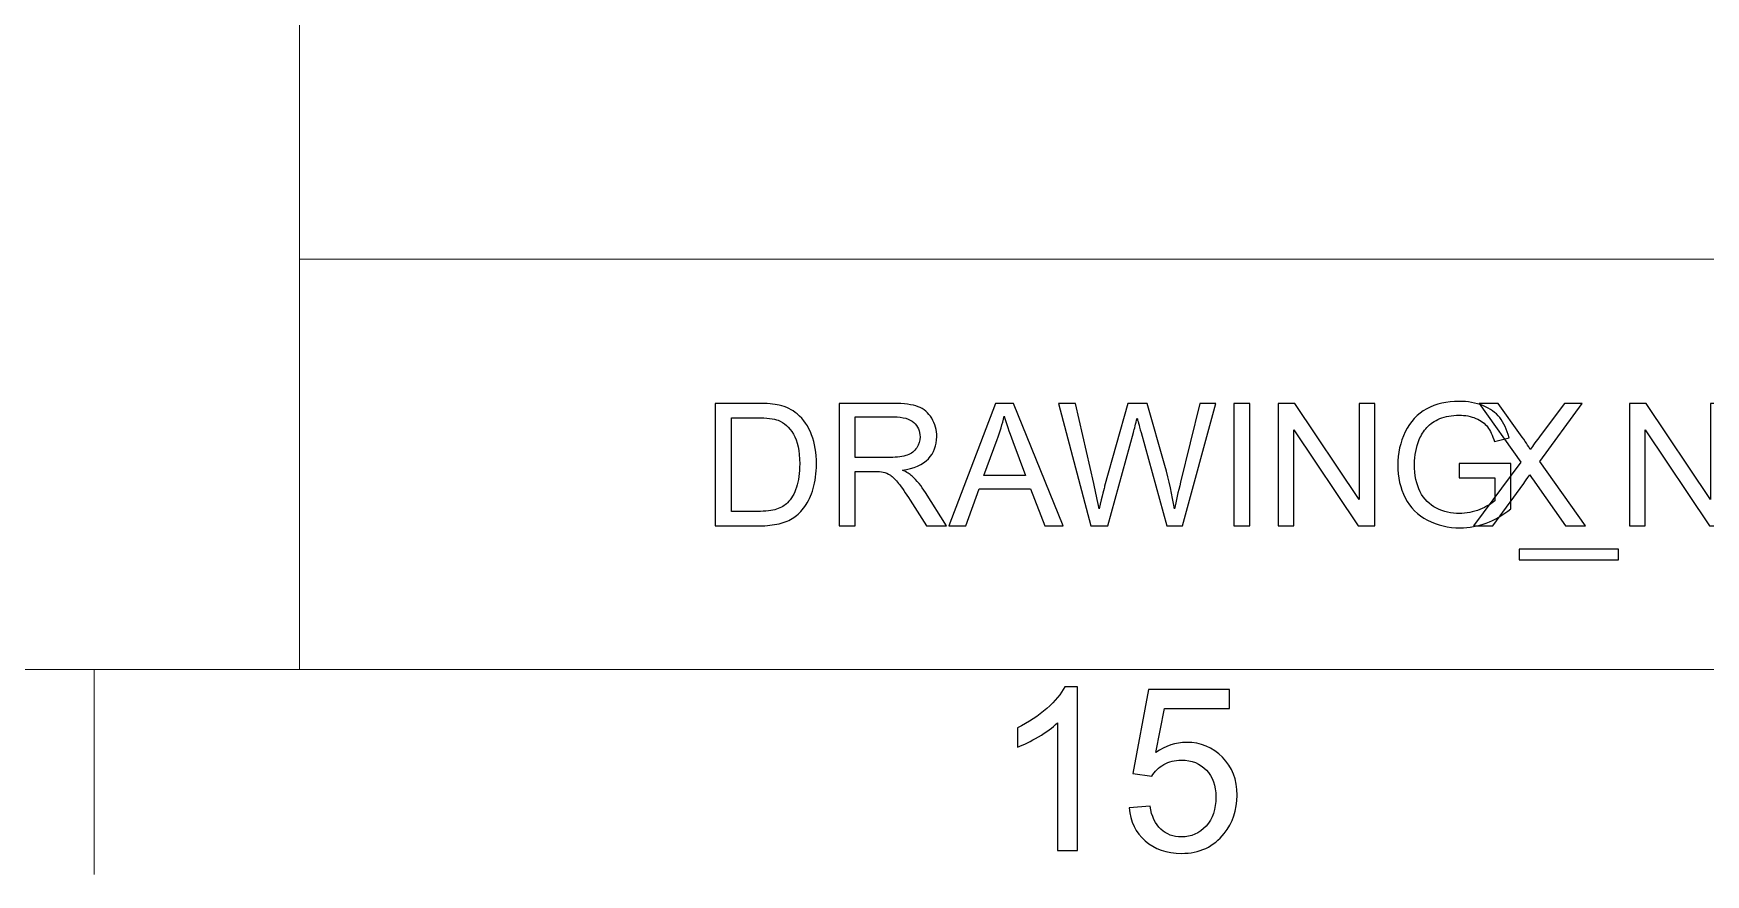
# Model space of a CAD drawing. Header units: centimetres. Extents: x -52 to 52, y -48 to 48.
# Drawn here: x 19.814 to 23.891, y -46.705 to -44.655 of the extents above; entities that cross this region are included whole.
import ezdxf

# ---------------------------------------------------------------- set-up
doc = ezdxf.new("R2010")
doc.units = ezdxf.units.CM
doc.header["$MEASUREMENT"] = 0
doc.layers.add('Title Block', color=7, linetype='Continuous')

msp = doc.modelspace()

# ---------------------------------------------------------------- linework, layer by layer
at = {"layer": 'Title Block', "lineweight": 9}
for points in [[(20.46203, -46.2054), (20.46203, -46.2054), (20.46203, -44.2054), (20.46203, -44.2054)], [(20.46203, -45.2054), (20.46203, -45.2054), (29.96203, -45.2054), (29.96203, -45.2054)], [(-50.03797, -46.2054), (-50.03797, -46.2054), (29.96203, -46.2054), (29.96203, -46.2054)], [(19.96203, -46.7054), (19.96203, -46.7054), (19.96203, -46.2054), (19.96203, -46.2054)]]:
    msp.add_open_spline(points, degree=3, dxfattribs=at)
at = {"layer": 'Title Block'}
for points, knots in [([(21.47626, -45.8554), (21.47626, -45.8554), (21.47626, -45.55706), (21.47626, -45.55706), (21.47626, -45.55706), (21.57904, -45.55706), (21.57904, -45.55706), (21.60224, -45.55706), (21.61995, -45.55845), (21.63217, -45.5613), (21.64925, -45.56526), (21.66383, -45.57241), (21.67592, -45.58269), (21.69168, -45.59602), (21.70342, -45.61297), (21.7112, -45.63366), (21.71904, -45.65436), (21.72293, -45.67804), (21.72293, -45.70463), (21.72293, -45.72727), (21.72029, -45.74734), (21.71502, -45.76484), (21.70974, -45.78234), (21.70293, -45.79686), (21.69467, -45.80832), (21.68633, -45.81977), (21.67731, -45.8288), (21.66745, -45.83533), (21.65765, -45.84193), (21.64578, -45.84693), (21.63189, -45.85033), (21.61793, -45.85373), (21.60196, -45.8554), (21.5839, -45.8554), (21.5839, -45.8554), (21.47626, -45.8554), (21.47626, -45.8554)], [0, 0, 0, 0, 0.0833333, 0.0833333, 0.0833333, 0.1666667, 0.1666667, 0.1666667, 0.25, 0.25, 0.25, 0.3333333, 0.3333333, 0.3333333, 0.4166667, 0.4166667, 0.4166667, 0.5, 0.5, 0.5, 0.5833333, 0.5833333, 0.5833333, 0.6666667, 0.6666667, 0.6666667, 0.75, 0.75, 0.75, 0.8333333, 0.8333333, 0.8333333, 0.9166667, 0.9166667, 0.9166667, 1, 1, 1, 1]), ([(21.77801, -45.8554), (21.77801, -45.8554), (21.77801, -45.55706), (21.77801, -45.55706), (21.77801, -45.55706), (21.91023, -45.55706), (21.91023, -45.55706), (21.93683, -45.55706), (21.95704, -45.55977), (21.97086, -45.56512), (21.98468, -45.57047), (21.99572, -45.57991), (22.00398, -45.59345), (22.01224, -45.607), (22.01634, -45.622), (22.01634, -45.63838), (22.01634, -45.65957), (22.00947, -45.67741), (21.99579, -45.69193), (21.98211, -45.70644), (21.96099, -45.71561), (21.93238, -45.71957), (21.94287, -45.72457), (21.95079, -45.72957), (21.9562, -45.73443), (21.96773, -45.74498), (21.97863, -45.75825), (21.98884, -45.77415), (21.98884, -45.77415), (22.04044, -45.8554), (22.04044, -45.8554), (22.04044, -45.8554), (21.99113, -45.8554), (21.99113, -45.8554), (21.99113, -45.8554), (21.95169, -45.79332), (21.95169, -45.79332), (21.94023, -45.77533), (21.93072, -45.76165), (21.92329, -45.75214), (21.91579, -45.74262), (21.90912, -45.73602), (21.90322, -45.7322), (21.89738, -45.72845), (21.89134, -45.72582), (21.88523, -45.72429), (21.88079, -45.72339), (21.87349, -45.7229), (21.86329, -45.7229), (21.86329, -45.7229), (21.81759, -45.7229), (21.81759, -45.7229), (21.81759, -45.7229), (21.81759, -45.8554), (21.81759, -45.8554), (21.81759, -45.8554), (21.77801, -45.8554), (21.77801, -45.8554)], [0, 0, 0, 0, 0.0526316, 0.0526316, 0.0526316, 0.1052632, 0.1052632, 0.1052632, 0.1578947, 0.1578947, 0.1578947, 0.2105263, 0.2105263, 0.2105263, 0.2631579, 0.2631579, 0.2631579, 0.3157895, 0.3157895, 0.3157895, 0.3684211, 0.3684211, 0.3684211, 0.4210526, 0.4210526, 0.4210526, 0.4736842, 0.4736842, 0.4736842, 0.5263158, 0.5263158, 0.5263158, 0.5789474, 0.5789474, 0.5789474, 0.6315789, 0.6315789, 0.6315789, 0.6842105, 0.6842105, 0.6842105, 0.7368421, 0.7368421, 0.7368421, 0.7894737, 0.7894737, 0.7894737, 0.8421053, 0.8421053, 0.8421053, 0.8947368, 0.8947368, 0.8947368, 0.9473684, 0.9473684, 0.9473684, 1, 1, 1, 1]), ([(22.04537, -45.8554), (22.04537, -45.8554), (22.15982, -45.55706), (22.15982, -45.55706), (22.15982, -45.55706), (22.20322, -45.55706), (22.20322, -45.55706), (22.20322, -45.55706), (22.32468, -45.8554), (22.32468, -45.8554), (22.32468, -45.8554), (22.27975, -45.8554), (22.27975, -45.8554), (22.27975, -45.8554), (22.24524, -45.76498), (22.24524, -45.76498), (22.24524, -45.76498), (22.11961, -45.76498), (22.11961, -45.76498), (22.11961, -45.76498), (22.08725, -45.8554), (22.08725, -45.8554), (22.08725, -45.8554), (22.04537, -45.8554), (22.04537, -45.8554)], [0, 0, 0, 0, 0.125, 0.125, 0.125, 0.25, 0.25, 0.25, 0.375, 0.375, 0.375, 0.5, 0.5, 0.5, 0.625, 0.625, 0.625, 0.75, 0.75, 0.75, 0.875, 0.875, 0.875, 1, 1, 1, 1]), ([(22.39197, -45.8554), (22.39197, -45.8554), (22.31343, -45.55706), (22.31343, -45.55706), (22.31343, -45.55706), (22.3544, -45.55706), (22.3544, -45.55706), (22.3544, -45.55706), (22.39913, -45.75269), (22.39913, -45.75269), (22.40399, -45.77318), (22.40829, -45.79352), (22.41197, -45.81366), (22.41982, -45.78186), (22.4244, -45.76352), (22.42572, -45.75866), (22.42572, -45.75866), (22.48211, -45.55706), (22.48211, -45.55706), (22.48211, -45.55706), (22.52968, -45.55706), (22.52968, -45.55706), (22.52968, -45.55706), (22.57246, -45.70811), (22.57246, -45.70811), (22.58295, -45.74561), (22.59072, -45.78082), (22.59572, -45.81366), (22.59968, -45.79484), (22.60475, -45.77325), (22.61093, -45.74887), (22.61093, -45.74887), (22.65753, -45.55706), (22.65753, -45.55706), (22.65753, -45.55706), (22.69718, -45.55706), (22.69718, -45.55706), (22.69718, -45.55706), (22.61552, -45.8554), (22.61552, -45.8554), (22.61552, -45.8554), (22.57711, -45.8554), (22.57711, -45.8554), (22.57711, -45.8554), (22.51454, -45.62811), (22.51454, -45.62811), (22.50926, -45.60908), (22.50607, -45.59741), (22.50489, -45.59311), (22.50149, -45.60672), (22.49843, -45.61838), (22.49579, -45.62804), (22.49579, -45.62804), (22.43322, -45.8554), (22.43322, -45.8554), (22.43322, -45.8554), (22.39197, -45.8554), (22.39197, -45.8554)], [0, 0, 0, 0, 0.0526316, 0.0526316, 0.0526316, 0.1052632, 0.1052632, 0.1052632, 0.1578947, 0.1578947, 0.1578947, 0.2105263, 0.2105263, 0.2105263, 0.2631579, 0.2631579, 0.2631579, 0.3157895, 0.3157895, 0.3157895, 0.3684211, 0.3684211, 0.3684211, 0.4210526, 0.4210526, 0.4210526, 0.4736842, 0.4736842, 0.4736842, 0.5263158, 0.5263158, 0.5263158, 0.5789474, 0.5789474, 0.5789474, 0.6315789, 0.6315789, 0.6315789, 0.6842105, 0.6842105, 0.6842105, 0.7368421, 0.7368421, 0.7368421, 0.7894737, 0.7894737, 0.7894737, 0.8421053, 0.8421053, 0.8421053, 0.8947368, 0.8947368, 0.8947368, 0.9473684, 0.9473684, 0.9473684, 1, 1, 1, 1]), ([(22.74045, -45.8554), (22.74045, -45.8554), (22.74045, -45.55706), (22.74045, -45.55706), (22.74045, -45.55706), (22.78003, -45.55706), (22.78003, -45.55706), (22.78003, -45.55706), (22.78003, -45.8554), (22.78003, -45.8554), (22.78003, -45.8554), (22.74045, -45.8554), (22.74045, -45.8554)], [0, 0, 0, 0, 0.25, 0.25, 0.25, 0.5, 0.5, 0.5, 0.75, 0.75, 0.75, 1, 1, 1, 1]), ([(22.84913, -45.8554), (22.84913, -45.8554), (22.84913, -45.55706), (22.84913, -45.55706), (22.84913, -45.55706), (22.88968, -45.55706), (22.88968, -45.55706), (22.88968, -45.55706), (23.04621, -45.79123), (23.04621, -45.79123), (23.04621, -45.79123), (23.04621, -45.55706), (23.04621, -45.55706), (23.04621, -45.55706), (23.08413, -45.55706), (23.08413, -45.55706), (23.08413, -45.55706), (23.08413, -45.8554), (23.08413, -45.8554), (23.08413, -45.8554), (23.04357, -45.8554), (23.04357, -45.8554), (23.04357, -45.8554), (22.88704, -45.62123), (22.88704, -45.62123), (22.88704, -45.62123), (22.88704, -45.8554), (22.88704, -45.8554), (22.88704, -45.8554), (22.84913, -45.8554), (22.84913, -45.8554)], [0, 0, 0, 0, 0.1, 0.1, 0.1, 0.2, 0.2, 0.2, 0.3, 0.3, 0.3, 0.4, 0.4, 0.4, 0.5, 0.5, 0.5, 0.6, 0.6, 0.6, 0.7, 0.7, 0.7, 0.8, 0.8, 0.8, 0.9, 0.9, 0.9, 1, 1, 1, 1]), ([(23.29004, -45.73832), (23.29004, -45.73832), (23.29004, -45.70332), (23.29004, -45.70332), (23.29004, -45.70332), (23.41629, -45.70332), (23.41629, -45.70332), (23.41629, -45.70332), (23.41629, -45.81387), (23.41629, -45.81387), (23.39691, -45.82929), (23.37691, -45.84096), (23.35629, -45.84873), (23.33566, -45.85651), (23.31448, -45.8604), (23.29282, -45.8604), (23.26351, -45.8604), (23.23691, -45.85415), (23.21295, -45.84158), (23.18907, -45.82908), (23.17094, -45.81089), (23.15879, -45.78721), (23.14656, -45.76345), (23.14045, -45.73693), (23.14045, -45.70769), (23.14045, -45.67866), (23.1465, -45.65158), (23.15865, -45.62637), (23.1708, -45.60123), (23.18823, -45.58255), (23.21101, -45.5704), (23.23379, -45.55818), (23.26004, -45.55206), (23.28976, -45.55206), (23.31129, -45.55206), (23.3308, -45.55554), (23.34823, -45.56255), (23.36566, -45.56956), (23.37934, -45.57929), (23.38921, -45.59172), (23.39914, -45.60422), (23.40664, -45.62054), (23.41178, -45.64061), (23.41178, -45.64061), (23.37615, -45.65033), (23.37615, -45.65033), (23.37164, -45.63519), (23.36608, -45.62325), (23.35948, -45.6145), (23.35282, -45.60581), (23.34337, -45.59887), (23.33101, -45.59366), (23.31872, -45.58845), (23.30504, -45.58581), (23.28997, -45.58581), (23.27198, -45.58581), (23.25643, -45.58859), (23.24323, -45.59408), (23.23011, -45.59956), (23.21955, -45.60679), (23.21143, -45.61581), (23.20337, -45.62477), (23.19712, -45.63463), (23.19268, -45.64533), (23.18511, -45.66387), (23.18129, -45.68387), (23.18129, -45.70547), (23.18129, -45.73214), (23.18587, -45.75443), (23.19497, -45.77241), (23.20413, -45.79033), (23.21747, -45.80366), (23.2349, -45.81234), (23.2524, -45.82102), (23.27094, -45.8254), (23.29059, -45.8254), (23.30768, -45.8254), (23.32434, -45.82207), (23.34059, -45.81547), (23.35684, -45.8088), (23.36914, -45.80179), (23.37754, -45.79422), (23.37754, -45.79422), (23.37754, -45.73832), (23.37754, -45.73832), (23.37754, -45.73832), (23.29004, -45.73832), (23.29004, -45.73832)], [0, 0, 0, 0, 0.0344828, 0.0344828, 0.0344828, 0.0689655, 0.0689655, 0.0689655, 0.1034483, 0.1034483, 0.1034483, 0.137931, 0.137931, 0.137931, 0.1724138, 0.1724138, 0.1724138, 0.2068966, 0.2068966, 0.2068966, 0.2413793, 0.2413793, 0.2413793, 0.2758621, 0.2758621, 0.2758621, 0.3103448, 0.3103448, 0.3103448, 0.3448276, 0.3448276, 0.3448276, 0.3793103, 0.3793103, 0.3793103, 0.4137931, 0.4137931, 0.4137931, 0.4482759, 0.4482759, 0.4482759, 0.4827586, 0.4827586, 0.4827586, 0.5172414, 0.5172414, 0.5172414, 0.5517241, 0.5517241, 0.5517241, 0.5862069, 0.5862069, 0.5862069, 0.6206897, 0.6206897, 0.6206897, 0.6551724, 0.6551724, 0.6551724, 0.6896552, 0.6896552, 0.6896552, 0.7241379, 0.7241379, 0.7241379, 0.7586207, 0.7586207, 0.7586207, 0.7931034, 0.7931034, 0.7931034, 0.8275862, 0.8275862, 0.8275862, 0.862069, 0.862069, 0.862069, 0.8965517, 0.8965517, 0.8965517, 0.9310345, 0.9310345, 0.9310345, 0.9655172, 0.9655172, 0.9655172, 1, 1, 1, 1]), ([(23.32488, -45.8554), (23.32488, -45.8554), (23.44015, -45.70061), (23.44015, -45.70061), (23.44015, -45.70061), (23.33863, -45.55706), (23.33863, -45.55706), (23.33863, -45.55706), (23.38564, -45.55706), (23.38564, -45.55706), (23.38564, -45.55706), (23.44002, -45.63338), (23.44002, -45.63338), (23.45133, -45.64922), (23.45918, -45.6613), (23.4637, -45.6697), (23.47043, -45.65929), (23.47835, -45.64818), (23.48745, -45.63644), (23.48745, -45.63644), (23.54703, -45.55706), (23.54703, -45.55706), (23.54703, -45.55706), (23.59029, -45.55706), (23.59029, -45.55706), (23.59029, -45.55706), (23.48668, -45.69887), (23.48668, -45.69887), (23.48668, -45.69887), (23.59821, -45.8554), (23.59821, -45.8554), (23.59821, -45.8554), (23.54974, -45.8554), (23.54974, -45.8554), (23.54974, -45.8554), (23.47446, -45.74901), (23.47446, -45.74901), (23.47015, -45.74297), (23.46606, -45.73693), (23.46224, -45.73095), (23.45557, -45.74095), (23.45085, -45.74797), (23.44793, -45.75193), (23.44793, -45.75193), (23.37231, -45.8554), (23.37231, -45.8554), (23.37231, -45.8554), (23.32488, -45.8554), (23.32488, -45.8554)], [0, 0, 0, 0, 0.0625, 0.0625, 0.0625, 0.125, 0.125, 0.125, 0.1875, 0.1875, 0.1875, 0.25, 0.25, 0.25, 0.3125, 0.3125, 0.3125, 0.375, 0.375, 0.375, 0.4375, 0.4375, 0.4375, 0.5, 0.5, 0.5, 0.5625, 0.5625, 0.5625, 0.625, 0.625, 0.625, 0.6875, 0.6875, 0.6875, 0.75, 0.75, 0.75, 0.8125, 0.8125, 0.8125, 0.875, 0.875, 0.875, 0.9375, 0.9375, 0.9375, 1, 1, 1, 1]), ([(23.70588, -45.8554), (23.70588, -45.8554), (23.70588, -45.55706), (23.70588, -45.55706), (23.70588, -45.55706), (23.74643, -45.55706), (23.74643, -45.55706), (23.74643, -45.55706), (23.90296, -45.79123), (23.90296, -45.79123), (23.90296, -45.79123), (23.90296, -45.55706), (23.90296, -45.55706), (23.90296, -45.55706), (23.94088, -45.55706), (23.94088, -45.55706), (23.94088, -45.55706), (23.94088, -45.8554), (23.94088, -45.8554), (23.94088, -45.8554), (23.90032, -45.8554), (23.90032, -45.8554), (23.90032, -45.8554), (23.74379, -45.62123), (23.74379, -45.62123), (23.74379, -45.62123), (23.74379, -45.8554), (23.74379, -45.8554), (23.74379, -45.8554), (23.70588, -45.8554), (23.70588, -45.8554)], [0, 0, 0, 0, 0.1, 0.1, 0.1, 0.2, 0.2, 0.2, 0.3, 0.3, 0.3, 0.4, 0.4, 0.4, 0.5, 0.5, 0.5, 0.6, 0.6, 0.6, 0.7, 0.7, 0.7, 0.8, 0.8, 0.8, 0.9, 0.9, 0.9, 1, 1, 1, 1]), ([(21.51585, -45.8204), (21.51585, -45.8204), (21.57946, -45.8204), (21.57946, -45.8204), (21.59911, -45.8204), (21.61453, -45.81859), (21.62571, -45.81491), (21.63689, -45.81123), (21.64578, -45.80609), (21.65245, -45.79943), (21.66175, -45.79005), (21.66904, -45.77741), (21.67425, -45.76158), (21.67946, -45.74575), (21.6821, -45.72658), (21.6821, -45.70401), (21.6821, -45.67276), (21.67696, -45.64873), (21.66675, -45.63193), (21.65654, -45.61512), (21.64411, -45.60387), (21.62946, -45.59818), (21.6189, -45.59408), (21.60189, -45.59206), (21.57842, -45.59206), (21.57842, -45.59206), (21.51585, -45.59206), (21.51585, -45.59206), (21.51585, -45.59206), (21.51585, -45.8204), (21.51585, -45.8204)], [0, 0, 0, 0, 0.1, 0.1, 0.1, 0.2, 0.2, 0.2, 0.3, 0.3, 0.3, 0.4, 0.4, 0.4, 0.5, 0.5, 0.5, 0.6, 0.6, 0.6, 0.7, 0.7, 0.7, 0.8, 0.8, 0.8, 0.9, 0.9, 0.9, 1, 1, 1, 1]), ([(21.81759, -45.68873), (21.81759, -45.68873), (21.90231, -45.68873), (21.90231, -45.68873), (21.92037, -45.68873), (21.9344, -45.68686), (21.94454, -45.68311), (21.95468, -45.67943), (21.96238, -45.67345), (21.96759, -45.66519), (21.97287, -45.657), (21.97551, -45.64811), (21.97551, -45.63845), (21.97551, -45.62436), (21.97044, -45.61269), (21.96023, -45.60359), (21.95002, -45.5945), (21.93391, -45.58998), (21.9119, -45.58998), (21.9119, -45.58998), (21.81759, -45.58998), (21.81759, -45.58998), (21.81759, -45.58998), (21.81759, -45.68873), (21.81759, -45.68873)], [0, 0, 0, 0, 0.125, 0.125, 0.125, 0.25, 0.25, 0.25, 0.375, 0.375, 0.375, 0.5, 0.5, 0.5, 0.625, 0.625, 0.625, 0.75, 0.75, 0.75, 0.875, 0.875, 0.875, 1, 1, 1, 1]), ([(22.13121, -45.7329), (22.13121, -45.7329), (22.23288, -45.7329), (22.23288, -45.7329), (22.23288, -45.7329), (22.20177, -45.65019), (22.20177, -45.65019), (22.19239, -45.62505), (22.18531, -45.60429), (22.18038, -45.5879), (22.17628, -45.60734), (22.17079, -45.62644), (22.16392, -45.64533), (22.16392, -45.64533), (22.13121, -45.7329), (22.13121, -45.7329)], [0, 0, 0, 0, 0.2, 0.2, 0.2, 0.4, 0.4, 0.4, 0.6, 0.6, 0.6, 0.8, 0.8, 0.8, 1, 1, 1, 1]), ([(23.43622, -45.93832), (23.43622, -45.93832), (23.43622, -45.91207), (23.43622, -45.91207), (23.43622, -45.91207), (23.67872, -45.91207), (23.67872, -45.91207), (23.67872, -45.91207), (23.67872, -45.93832), (23.67872, -45.93832), (23.67872, -45.93832), (23.43622, -45.93832), (23.43622, -45.93832)], [0, 0, 0, 0, 0.25, 0.25, 0.25, 0.5, 0.5, 0.5, 0.75, 0.75, 0.75, 1, 1, 1, 1]), ([(22.35972, -46.64712), (22.35972, -46.64712), (22.31083, -46.64712), (22.31083, -46.64712), (22.31083, -46.64712), (22.31083, -46.33582), (22.31083, -46.33582), (22.29907, -46.34712), (22.28361, -46.35832), (22.26453, -46.36953), (22.24546, -46.38073), (22.22824, -46.38915), (22.21305, -46.39471), (22.21305, -46.39471), (22.21305, -46.34749), (22.21305, -46.34749), (22.24037, -46.33471), (22.26425, -46.31915), (22.28472, -46.30082), (22.30518, -46.28258), (22.31972, -46.26489), (22.32824, -46.24767), (22.32824, -46.24767), (22.35972, -46.24767), (22.35972, -46.24767), (22.35972, -46.24767), (22.35972, -46.64712), (22.35972, -46.64712)], [0, 0, 0, 0, 0.1111111, 0.1111111, 0.1111111, 0.2222222, 0.2222222, 0.2222222, 0.3333333, 0.3333333, 0.3333333, 0.4444444, 0.4444444, 0.4444444, 0.5555556, 0.5555556, 0.5555556, 0.6666667, 0.6666667, 0.6666667, 0.7777778, 0.7777778, 0.7777778, 0.8888889, 0.8888889, 0.8888889, 1, 1, 1, 1]), ([(22.48536, -46.54267), (22.48536, -46.54267), (22.53648, -46.53879), (22.53648, -46.53879), (22.54027, -46.56369), (22.54907, -46.5824), (22.56277, -46.59499), (22.57648, -46.60749), (22.59323, -46.61379), (22.61296, -46.61379), (22.63675, -46.61379), (22.65666, -46.6049), (22.67287, -46.58721), (22.68898, -46.56943), (22.69703, -46.54592), (22.69703, -46.51666), (22.69703, -46.48879), (22.68935, -46.46684), (22.67388, -46.45073), (22.65842, -46.43462), (22.63796, -46.42656), (22.61249, -46.42656), (22.59666, -46.42656), (22.58249, -46.43017), (22.5699, -46.4374), (22.5574, -46.44462), (22.54759, -46.45397), (22.54036, -46.46545), (22.54036, -46.46545), (22.49425, -46.45879), (22.49425, -46.45879), (22.49425, -46.45879), (22.53259, -46.25434), (22.53259, -46.25434), (22.53259, -46.25434), (22.72981, -46.25434), (22.72981, -46.25434), (22.72981, -46.25434), (22.72981, -46.30101), (22.72981, -46.30101), (22.72981, -46.30101), (22.57157, -46.30101), (22.57157, -46.30101), (22.57157, -46.30101), (22.55036, -46.40832), (22.55036, -46.40832), (22.57416, -46.39156), (22.59916, -46.38323), (22.62527, -46.38323), (22.6599, -46.38323), (22.68916, -46.39527), (22.71296, -46.41934), (22.73675, -46.44341), (22.7487, -46.47434), (22.7487, -46.51212), (22.7487, -46.54814), (22.73824, -46.57925), (22.71731, -46.60545), (22.69185, -46.63768), (22.65703, -46.65379), (22.61296, -46.65379), (22.57685, -46.65379), (22.5474, -46.6436), (22.52453, -46.62332), (22.50166, -46.60305), (22.4886, -46.57619), (22.48536, -46.54267)], [0, 0, 0, 0, 0.0454545, 0.0454545, 0.0454545, 0.0909091, 0.0909091, 0.0909091, 0.1363636, 0.1363636, 0.1363636, 0.1818182, 0.1818182, 0.1818182, 0.2272727, 0.2272727, 0.2272727, 0.2727273, 0.2727273, 0.2727273, 0.3181818, 0.3181818, 0.3181818, 0.3636364, 0.3636364, 0.3636364, 0.4090909, 0.4090909, 0.4090909, 0.4545455, 0.4545455, 0.4545455, 0.5, 0.5, 0.5, 0.5454545, 0.5454545, 0.5454545, 0.5909091, 0.5909091, 0.5909091, 0.6363636, 0.6363636, 0.6363636, 0.6818182, 0.6818182, 0.6818182, 0.7272727, 0.7272727, 0.7272727, 0.7727273, 0.7727273, 0.7727273, 0.8181818, 0.8181818, 0.8181818, 0.8636364, 0.8636364, 0.8636364, 0.9090909, 0.9090909, 0.9090909, 0.9545455, 0.9545455, 0.9545455, 1, 1, 1, 1])]:
    msp.add_open_spline(points, degree=3, knots=knots, dxfattribs=at)

doc.saveas('drawing.dxf')
